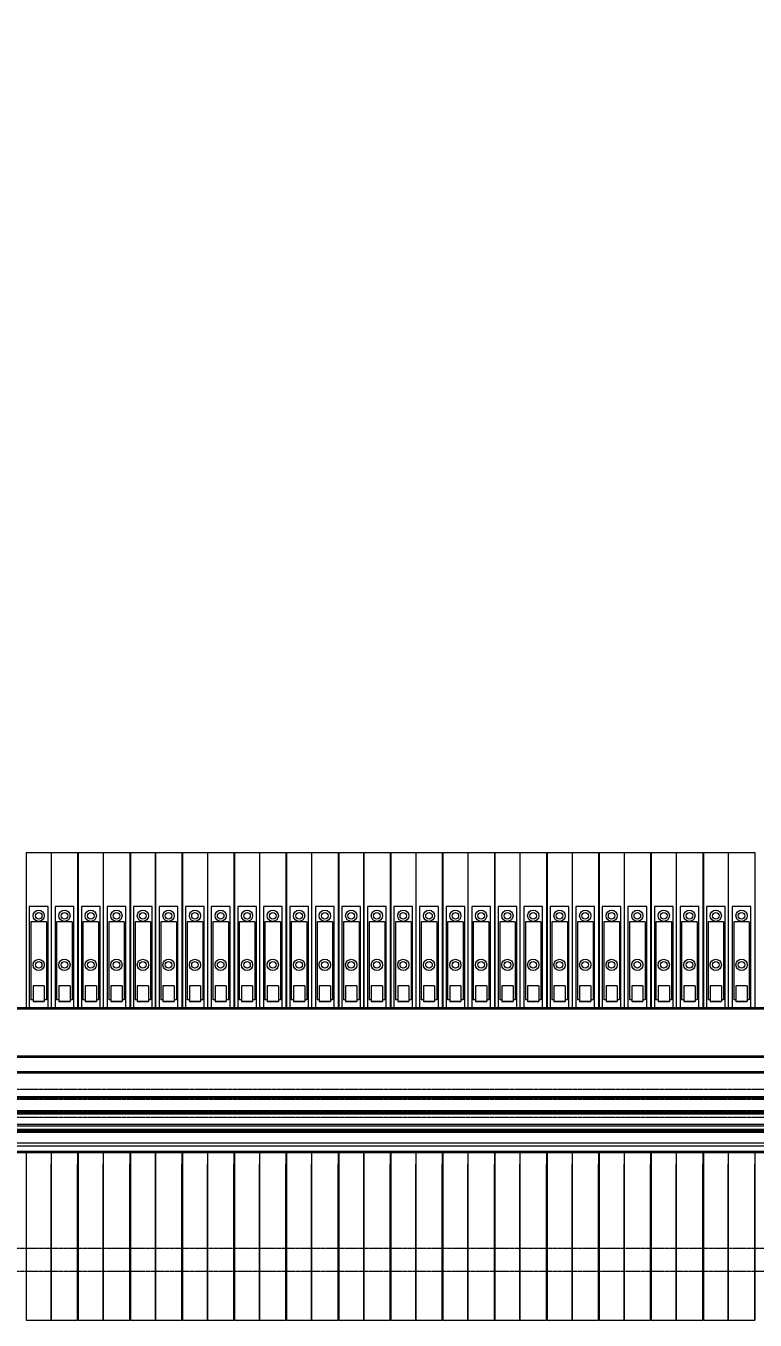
# Model space of a CAD drawing. Header units: millimetres. Extents: x -17820 to 17820, y -12600 to 12600.
# Drawn here: x -6970 to -4632, y 5013 to 9164 of the extents above; entities that cross this region are included whole.
import ezdxf

# ---------------------------------------------------------------- set-up
doc = ezdxf.new("R2010")
doc.units = ezdxf.units.MM
doc.linetypes.add('点画线', pattern=[18, 12, -2, 2, -2])
doc.linetypes.add('虚线', pattern=[2, 1, -1])
doc.layers.get('0').update_dxf_attribs({"lineweight": 35})
for name, color, linetype, lineweight in [('EB0_1_1_1_1_1_1_1_1_1_1_1_1_1_1_1_1_1_1_1_1_1_1_1_1_1_1_1_1', 7, 'Continuous', 35), ('EB0_1_1_1_1_1_1_1_1_1_1_1_1_1_1_1_1_1_1_1_1_1_1_1_1_1_1_1_1_1', 7, 'Continuous', 35), ('EB0_1_1_1_1_1_1_1_1_1_1_1_1_1_1_1_1_1_1_1_1_1_1_1_1_1_1_1_1_1_1_1_1', 7, 'Continuous', 35), ('中心线层', 1, '点画线', 18), ('尺寸线层', 3, 'Continuous', 18), ('细实线层', 2, 'Continuous', 18), ('虚线层', 6, '虚线', 18)]:
    doc.layers.add(name, color=color, linetype=linetype, lineweight=lineweight)
doc.styles.add('机械', font='isocp', dxfattribs={"width": 0.667, "bigfont": 'gbcbig.shx'})
doc.dimstyles.new('标准', dxfattribs={"dimscale": 60, "dimtxt": 4, "dimasz": 3, "dimexe": 1, "dimexo": 0, "dimgap": 0.76128, "dimtad": 1, "dimdec": 1, "dimdsep": 46, "dimtxsty": '机械', "dimblk": '_CAXARROW', "dimcen": 0, "dimdle": 4, "dimclrt": 2, "dimaunit": 1, "dimazin": 2, "dimtfac": 0.707107, "dimtdec": 3, "dimtmove": 0, "dimatfit": 3, "dimfxl": 0, "dimfrac": 2, "dimtolj": 1, "dimlwd": 18, "dimarcsym": 0})

# ---------------------------------------------------------------- blocks, each defined once
blk = doc.blocks.new('*X187')
at = {"layer": '尺寸线层', "linetype": 'Continuous', "lineweight": 18}
for points in [[(-13088.1, 9940.3), (-12908.1, 9962.8), (-12908.1, 9917.8)], [(561.9, 9940.3), (381.9, 9962.8), (381.9, 9917.8)]]:
    blk.add_hatch(color=0, dxfattribs=at).paths.add_polyline_path(points, flags=0)
at = {"layer": '尺寸线层', "color": 0, "linetype": 'Continuous'}
for p, q in [((-13088.1, 6052.9), (-13088.1, 10000.3)), ((561.9, 5097.9), (561.9, 10000.3))]:
    blk.add_line(p, q, dxfattribs=at)
at = {"layer": '尺寸线层', "color": 0, "linetype": 'Continuous', "lineweight": 18}
blk.add_line((-13088.1, 9940.3), (561.9, 9940.3), dxfattribs=at)
at = {"layer": '尺寸线层', "color": 2, "insert": (-6263.1, 10106), "char_height": 240, "width": 1088.544, "attachment_point": 5, "line_spacing_factor": 0.939812, "style": '机械'}
blk.add_mtext('\\T1.1;13650', dxfattribs=at)
blk = doc.blocks.new('_CAXARROW')
blk.add_hatch(color=2).paths.add_polyline_path([(0, 0), (-1, 0.125), (-1, -0.125)], flags=0)
blk = doc.blocks.new('BLOCK20_1')
at = {"layer": '虚线层'}
for p, q in [((-657.5, 93.2), (-12657.5, 93.2)), ((-657.5, 61.3), (-12657.5, 61.3)), ((-657.5, 23.2), (-12657.5, 23.2)), ((-657.5, 3.2), (-12657.5, 3.2))]:
    blk.add_line(p, q, dxfattribs=at)
blk = doc.blocks.new('BLOCK21_1')
at = {"layer": '尺寸线层'}
for p, q in [((-1220.8, -247.7), (-7856.8, -247.7)), ((-1220.8, -257.7), (-7876.8, -257.7)), ((539.8, -291.2), (-11460.2, -291.2)), ((539.8, -297.2), (-11460.2, -297.2)), ((539.8, -307.2), (-11460.2, -307.2)), ((539.8, -351.2), (-11460.2, -351.2)), ((539.8, -361.2), (-11460.2, -361.2))]:
    blk.add_line(p, q, dxfattribs=at)
blk = doc.blocks.new('*X198')
at = {"layer": '细实线层', "color": 6, "linetype": 'Continuous', "lineweight": 18}
for p, q in [((-484.6, 1160.2), (-484.6, 660.2)), ((-484.6, 1160.2), (-404.6, 1160.2)), ((-404.6, 1160.2), (-404.6, 660.2)), ((-404.6, 1160.2), (-404.6, 660.2)), ((-404.6, 1160.2), (-404.6, 660.2)), ((-404.6, 1160.2), (-404.6, 660.2)), ((-404.6, 1160.2), (-404.6, 660.2)), ((-404.6, 1160.2), (-404.6, 660.2)), ((-404.6, 1160.2), (-404.6, 660.2)), ((-404.6, 1160.2), (-404.6, 660.2)), ((-404.6, 1160.2), (-404.6, 660.2)), ((-414.6, 987.2), (-474.6, 987.2)), ((-474.6, 987.2), (-474.6, 660.2)), ((-414.6, 660.2), (-414.6, 987.2)), ((-419.6, 937.2), (-469.6, 937.2)), ((-469.6, 937.2), (-469.6, 687.2)), ((-419.6, 937.2), (-419.6, 687.2)), ((-426.6, 732.2), (-462.6, 732.2)), ((-462.6, 732.2), (-462.6, 682.2)), ((-426.6, 732.2), (-426.6, 682.2)), ((-462.6, 687.2), (-469.6, 687.2)), ((-426.6, 682.2), (-462.6, 682.2)), ((-462.6, 682.2), (-426.6, 682.2)), ((-419.6, 687.2), (-426.6, 687.2)), ((-484.6, 199.2), (-484.6, -339.8)), ((-404.6, 199.2), (-404.6, -319.8)), ((-404.6, -339.8), (-404.6, 160.2)), ((-404.6, 160.2), (-404.6, -339.8)), ((-404.6, 160.2), (-404.6, -319.8)), ((-404.6, 160.2), (-404.6, -339.8)), ((-404.6, 160.2), (-404.6, -319.8)), ((-404.6, 160.2), (-404.6, -339.8)), ((-404.6, 160.2), (-404.6, -319.8)), ((-404.6, 160.2), (-404.6, -339.8)), ((-484.6, -339.8), (-404.6, -339.8))]:
    blk.add_line(p, q, dxfattribs=at)
for radius in [18, 10.5]:
    blk.add_circle((-444.6, 957.2), radius, dxfattribs=at)
at = {"layer": '虚线层', "color": 6, "linetype": 'Continuous', "lineweight": 18}
for radius in [18, 10.5]:
    blk.add_circle((-444.6, 799.7), radius, dxfattribs=at)
blk = doc.blocks.new('BLOCK20_2')
at = {"layer": '细实线层', "color": 6, "linetype": 'Continuous', "lineweight": 18}
for p, q in [((-470.7, 714.3), (-470.7, 214.3)), ((-470.7, 714.3), (-385.7, 714.3)), ((-385.7, 714.3), (-385.7, 214.3)), ((-385.7, 714.3), (-385.7, 214.3)), ((-385.7, 714.3), (-385.7, 214.3)), ((-385.7, 714.3), (-385.7, 214.3)), ((-385.7, 714.3), (-385.7, 214.3)), ((-385.7, 714.3), (-385.7, 214.3)), ((-385.7, 714.3), (-385.7, 214.3)), ((-385.7, 714.3), (-385.7, 214.3)), ((-385.7, 714.3), (-385.7, 214.3)), ((-398.2, 541.3), (-458.2, 541.3)), ((-458.2, 541.3), (-458.2, 214.3)), ((-398.2, 214.3), (-398.2, 541.3)), ((-403.2, 491.3), (-453.2, 491.3)), ((-453.2, 491.3), (-453.2, 241.3)), ((-403.2, 491.3), (-403.2, 241.3)), ((-410.2, 286.3), (-446.2, 286.3)), ((-446.2, 286.3), (-446.2, 236.3)), ((-410.2, 286.3), (-410.2, 236.3)), ((-446.2, 241.3), (-453.2, 241.3)), ((-410.2, 236.3), (-446.2, 236.3)), ((-446.2, 236.3), (-410.2, 236.3)), ((-403.2, 241.3), (-410.2, 241.3)), ((-470.7, -246.7), (-470.7, -785.7)), ((-385.7, -246.7), (-385.7, -765.7)), ((-385.7, -785.7), (-385.7, -285.7)), ((-385.7, -285.7), (-385.7, -785.7)), ((-385.7, -285.7), (-385.7, -765.7)), ((-385.7, -285.7), (-385.7, -785.7)), ((-385.7, -285.7), (-385.7, -765.7)), ((-385.7, -285.7), (-385.7, -785.7)), ((-385.7, -285.7), (-385.7, -765.7)), ((-385.7, -285.7), (-385.7, -785.7)), ((-470.7, -785.7), (-385.7, -785.7))]:
    blk.add_line(p, q, dxfattribs=at)
for radius in [18, 10.5]:
    blk.add_circle((-428.2, 511.3), radius, dxfattribs=at)
at = {"layer": '虚线层', "color": 6, "linetype": 'Continuous', "lineweight": 18}
for radius in [18, 10.5]:
    blk.add_circle((-428.2, 353.8), radius, dxfattribs=at)

msp = doc.modelspace()

# ---------------------------------------------------------------- linework, layer by layer
at = {"layer": 'EB0_1_1_1_1_1_1_1_1_1_1_1_1_1_1_1_1_1_1_1_1_1_1_1_1_1_1_1_1_1_1_1_1', "linetype": 'Continuous', "lineweight": 35}
for p, q in [((-13088.07, 6012.92), (-2633.59, 6012.92)), ((-12738.07, 5807.92), (-2650.91, 5807.92)), ((-12738.07, 5727.92), (-2639.25, 5727.92)), ((-13088.07, 5552.92), (-2656.27, 5552.92))]:
    msp.add_line(p, q, dxfattribs=at)
at = {"layer": 'EB0_1_1_1_1_1_1_1_1_1_1_1_1_1_1_1_1_1_1_1_1_1_1_1_1_1_1_1_1_1_1_1_1'}
for p, q in [((-12850.57, 5857.92), (-2658.62, 5857.92)), ((-12850.57, 5677.92), (-2638.5, 5677.92))]:
    msp.add_line(p, q, dxfattribs=at)
at = {"layer": 'EB0_1_1_1_1_1_1_1_1_1_1_1_1_1_1_1_1_1_1_1_1_1_1_1_1_1_1_1_1_1_1_1_1', "color": 192}
for p, q in [((-12288.07, 5622.42), (-2643.56, 5622.42)), ((-12288.07, 5617.42), (-2644.27, 5617.42))]:
    msp.add_line(p, q, dxfattribs=at)
at = {"layer": '中心线层', "color": 192}
msp.add_line((-12288.07, 5619.92), (-2643.91, 5619.92), dxfattribs=at)
at = {"layer": '虚线层', "linetype": '虚线', "lineweight": 18}
for p, q in [((-12693.07, 5243.42), (-3798.07, 5243.42)), ((-3798.07, 5168.42), (-12678.04, 5168.42))]:
    msp.add_line(p, q, dxfattribs=at)

# ---------------------------------------------------------------- block references
at = {"layer": 'EB0_1_1_1_1_1_1_1_1_1_1_1_1_1_1_1_1_1_1_1_1_1_1_1_1_1_1_1_1'}
for p in [(-6418.42, 5798.61), (-6251.42, 5798.61), (-6084.42, 5798.61), (-5917.42, 5798.61), (-5750.42, 5798.61), (-5583.42, 5798.61), (-5416.42, 5798.61), (-5249.42, 5798.61), (-5082.42, 5798.61), (-4915.42, 5798.61), (-4748.42, 5798.61), (-4581.42, 5798.61), (-4414.42, 5798.61), (-4247.42, 5798.61)]:
    msp.add_blockref('BLOCK20_2', p, dxfattribs=at)
at = {"layer": 'EB0_1_1_1_1_1_1_1_1_1_1_1_1_1_1_1_1_1_1_1_1_1_1_1_1_1_1_1_1_1'}
for p in [(-6484.45, 5352.68), (-6317.45, 5352.68), (-6150.45, 5352.68), (-5983.45, 5352.68), (-5816.45, 5352.68), (-5649.45, 5352.68), (-5482.45, 5352.68), (-5315.45, 5352.68), (-5148.45, 5352.68), (-4981.45, 5352.68), (-4814.45, 5352.68), (-4647.45, 5352.68), (-4480.45, 5352.68), (-4313.45, 5352.68)]:
    msp.add_blockref('*X198', p, dxfattribs=at)
at = {"layer": '虚线层'}
for name, p in [('BLOCK21_1', (-1627.92, 5931.67)), ('BLOCK20_1', (-430.58, 5659.67))]:
    msp.add_blockref(name, p, dxfattribs=at)

# ---------------------------------------------------------------- dimensions: what is measured, and where the dimension line sits
at = {"layer": '尺寸线层'}
dim = msp.add_linear_dim(base=(561.93, 9940.27), p1=(-13088.07, 6052.92), p2=(561.93, 5097.92), dimstyle='标准', override={"dimsah": 1, "dimtfill": 1, "dimtzin": 8}, dxfattribs=at)
dim.commit()
dim.dimension.update_dxf_attribs({"geometry": '*X187', "text_midpoint": (-6263.07, 9940.27)})

doc.saveas('drawing.dxf')
